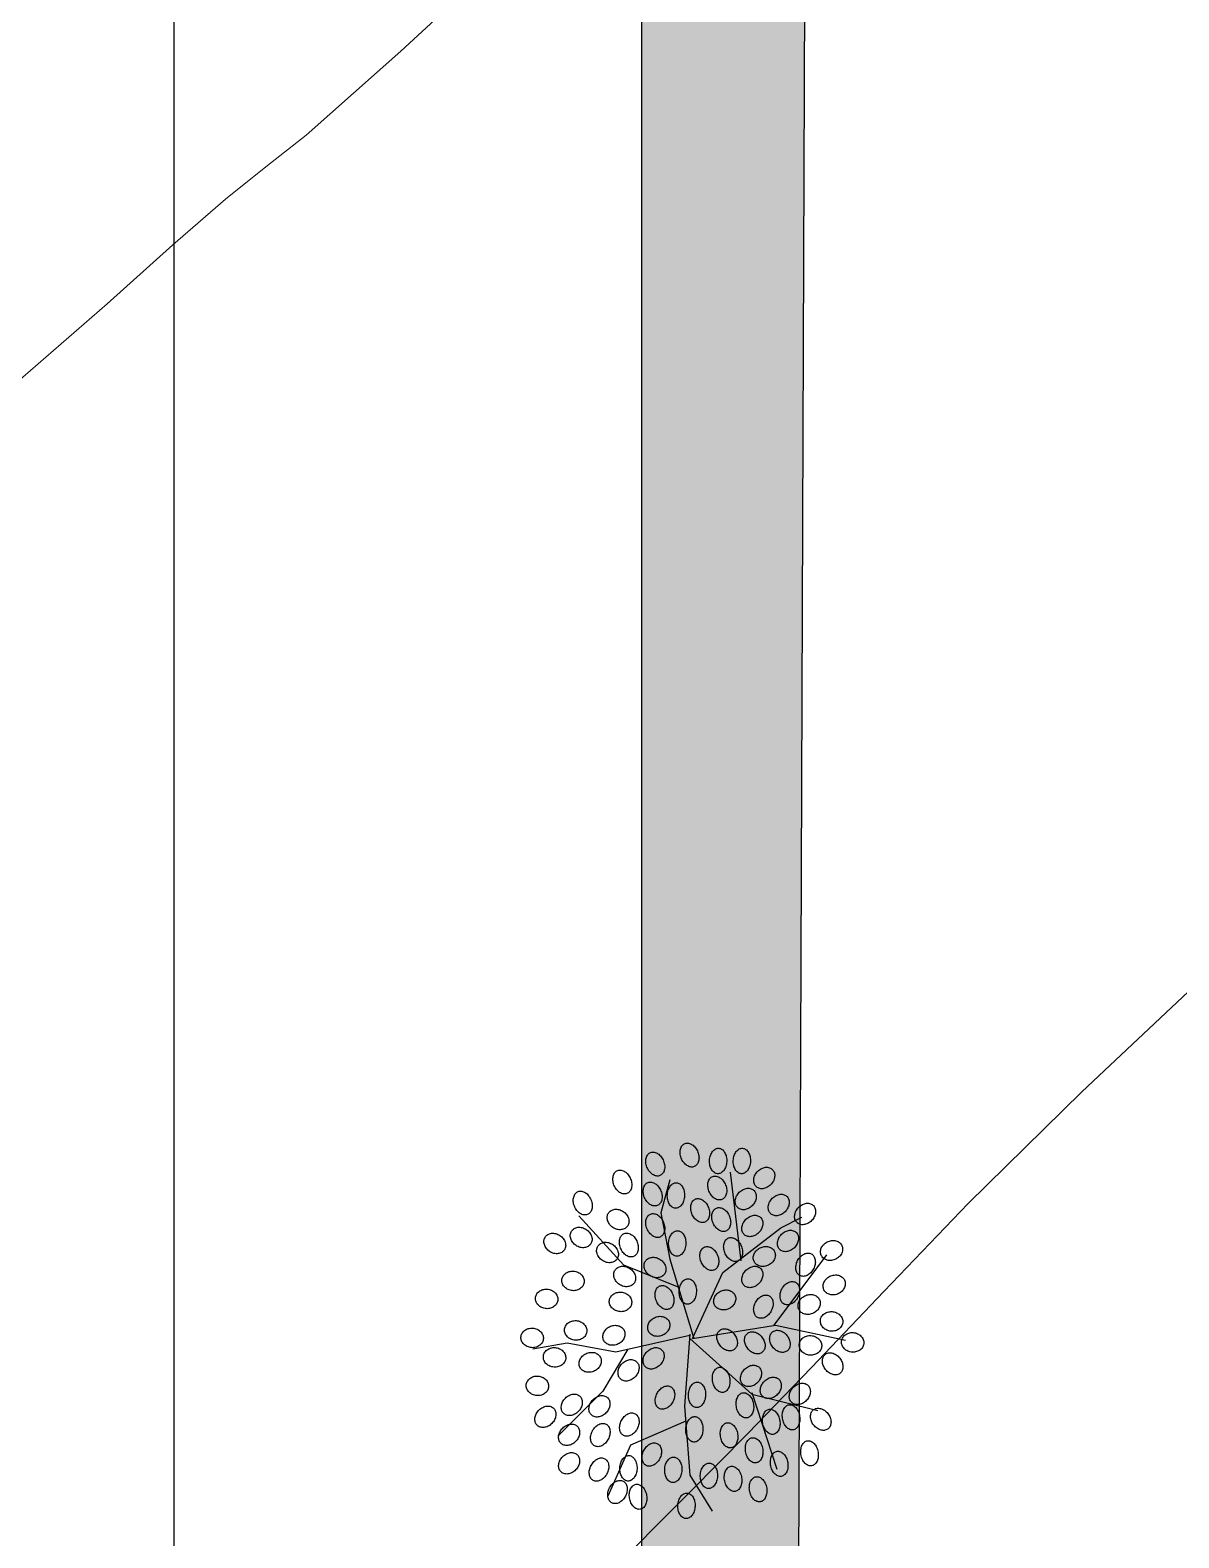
# Model space of a CAD drawing. Header units: inches. Extents: x 203 to 1065, y -1127 to 921.
# Drawn here: x 607.2 to 620.7, y 728.19 to 745.91 of the extents above; entities that cross this region are included whole.
import ezdxf

# ---------------------------------------------------------------- set-up
doc = ezdxf.new("R2010")
doc.units = ezdxf.units.IN
doc.header["$MEASUREMENT"] = 0
for name, color, linetype in [('calle', 3, 'Continuous'), ('CURVAS', 32, 'Continuous'), ('Vegetación', 102, 'Continuous')]:
    doc.layers.add(name, color=color, linetype=linetype)

# ---------------------------------------------------------------- blocks, each defined once
blk = doc.blocks.new('RB31')
for points in [[(-0.0332, 0.4465, 0.124565), (-0.0243, 0.4435, 0.105746), (-0.0134, 0.445, 0.086824), (-0.0035, 0.4507, 0.076963), (0.0051, 0.4604, 0.076963), (0.0103, 0.4721, 0.086824), (0.0113, 0.4835, 0.105746), (0.0081, 0.4941, 0.124565), (0.0016, 0.5009, 0.124565), (-0.0073, 0.5039, 0.105746), (-0.0182, 0.5024, 0.086824), (-0.0281, 0.4967, 0.076963), (-0.0366, 0.4871, 0.076963), (-0.0419, 0.4753, 0.086824), (-0.0429, 0.4639, 0.105746), (-0.0397, 0.4534, 0.124565)], [(-0.1644, 0.4265, 0.124565), (-0.1555, 0.4293, 0.105746), (-0.1475, 0.437, 0.086824), (-0.1428, 0.4474, 0.076963), (-0.1416, 0.4602, 0.076963), (-0.1443, 0.4728, 0.086824), (-0.1502, 0.4826, 0.105746), (-0.159, 0.4892, 0.124565), (-0.1682, 0.491, 0.124565), (-0.1772, 0.4882, 0.105746), (-0.1851, 0.4805, 0.086824), (-0.1898, 0.4701, 0.076963), (-0.191, 0.4573, 0.076963), (-0.1883, 0.4447, 0.086824), (-0.1825, 0.4349, 0.105746), (-0.1737, 0.4282, 0.124565)], [(-0.0961, 0.4265, 0.124565), (-0.0871, 0.4293, 0.105746), (-0.0792, 0.437, 0.086824), (-0.0745, 0.4474, 0.076963), (-0.0733, 0.4602, 0.076963), (-0.076, 0.4728, 0.086824), (-0.0818, 0.4826, 0.105746), (-0.0906, 0.4892, 0.124565), (-0.0999, 0.491, 0.124565), (-0.1088, 0.4882, 0.105746), (-0.1168, 0.4805, 0.086824), (-0.1215, 0.4701, 0.076963), (-0.1227, 0.4573, 0.076963), (-0.12, 0.4447, 0.086824), (-0.1141, 0.4349, 0.105746), (-0.1053, 0.4282, 0.124565)], [(0.0655, 0.4237, 0.124565), (0.0744, 0.4207, 0.105746), (0.0853, 0.4222, 0.086824), (0.0952, 0.4279, 0.076963), (0.1038, 0.4376, 0.076963), (0.109, 0.4494, 0.086824), (0.11, 0.4607, 0.105746), (0.1068, 0.4713, 0.124565), (0.1003, 0.4782, 0.124565), (0.0914, 0.4811, 0.105746), (0.0805, 0.4796, 0.086824), (0.0706, 0.4739, 0.076963), (0.0621, 0.4643, 0.076963), (0.0569, 0.4525, 0.086824), (0.0558, 0.4411, 0.105746), (0.059, 0.4306, 0.124565)], [(-0.2034, 0.3982, 0.124565), (-0.2004, 0.4072, 0.105746), (-0.2019, 0.4181, 0.086824), (-0.2076, 0.428, 0.076963), (-0.2173, 0.4365, 0.076963), (-0.229, 0.4417, 0.086824), (-0.2404, 0.4427, 0.105746), (-0.251, 0.4395, 0.124565), (-0.2578, 0.4331, 0.124565), (-0.2608, 0.4242, 0.105746), (-0.2593, 0.4132, 0.086824), (-0.2536, 0.4033, 0.076963), (-0.244, 0.3948, 0.076963), (-0.2322, 0.3896, 0.086824), (-0.2208, 0.3886, 0.105746), (-0.2103, 0.3918, 0.124565)], [(-0.1129, 0.3629, 0.124565), (-0.104, 0.36, 0.105746), (-0.0931, 0.3615, 0.086824), (-0.0832, 0.3672, 0.076963), (-0.0747, 0.3768, 0.076963), (-0.0695, 0.3886, 0.086824), (-0.0684, 0.4, 0.105746), (-0.0717, 0.4105, 0.124565), (-0.0781, 0.4174, 0.124565), (-0.087, 0.4204, 0.105746), (-0.0979, 0.4189, 0.086824), (-0.1079, 0.4132, 0.076963), (-0.1164, 0.4035, 0.076963), (-0.1216, 0.3917, 0.086824), (-0.1226, 0.3804, 0.105746), (-0.1194, 0.3698, 0.124565)], [(0.1604, 0.3781, 0.124565), (0.1693, 0.3752, 0.105746), (0.1802, 0.3767, 0.086824), (0.1901, 0.3824, 0.076963), (0.1987, 0.392, 0.076963), (0.2039, 0.4038, 0.086824), (0.2049, 0.4152, 0.105746), (0.2017, 0.4257, 0.124565), (0.1952, 0.4326, 0.124565), (0.1863, 0.4356, 0.105746), (0.1754, 0.4341, 0.086824), (0.1655, 0.4284, 0.076963), (0.157, 0.4187, 0.076963), (0.1518, 0.4069, 0.086824), (0.1507, 0.3956, 0.105746), (0.1539, 0.385, 0.124565)], [(-0.1503, 0.3451, 0.124565), (-0.1473, 0.354, 0.105746), (-0.1488, 0.3649, 0.086824), (-0.1545, 0.3748, 0.076963), (-0.1641, 0.3833, 0.076963), (-0.1759, 0.3885, 0.086824), (-0.1873, 0.3896, 0.105746), (-0.1978, 0.3864, 0.124565), (-0.2047, 0.3799, 0.124565), (-0.2077, 0.371, 0.105746), (-0.2062, 0.3601, 0.086824), (-0.2005, 0.3502, 0.076963), (-0.1908, 0.3416, 0.076963), (-0.1791, 0.3364, 0.086824), (-0.1677, 0.3354, 0.105746), (-0.1571, 0.3386, 0.124565)], [(0.0254, 0.3391, 0.124565), (0.0344, 0.342, 0.105746), (0.0423, 0.3496, 0.086824), (0.047, 0.36, 0.076963), (0.0482, 0.3728, 0.076963), (0.0455, 0.3854, 0.086824), (0.0396, 0.3952, 0.105746), (0.0308, 0.4019, 0.124565), (0.0216, 0.4037, 0.124565), (0.0126, 0.4008, 0.105746), (0.0047, 0.3932, 0.086824), (0, 0.3827, 0.076963), (-0.0012, 0.3699, 0.076963), (0.0015, 0.3573, 0.086824), (0.0074, 0.3475, 0.105746), (0.0162, 0.3409, 0.124565)], [(0.0731, 0.3478, 0.124565), (0.082, 0.3448, 0.105746), (0.0929, 0.3463, 0.086824), (0.1028, 0.352, 0.076963), (0.1113, 0.3616, 0.076963), (0.1166, 0.3734, 0.086824), (0.1176, 0.3848, 0.105746), (0.1144, 0.3953, 0.124565), (0.1079, 0.4022, 0.124565), (0.099, 0.4052, 0.105746), (0.0881, 0.4037, 0.086824), (0.0782, 0.398, 0.076963), (0.0696, 0.3883, 0.076963), (0.0644, 0.3766, 0.086824), (0.0634, 0.3652, 0.105746), (0.0666, 0.3546, 0.124565)], [(0.2743, 0.325, 0.124565), (0.2832, 0.322, 0.105746), (0.2941, 0.3235, 0.086824), (0.304, 0.3292, 0.076963), (0.3126, 0.3388, 0.076963), (0.3178, 0.3506, 0.086824), (0.3188, 0.362, 0.105746), (0.3156, 0.3725, 0.124565), (0.3091, 0.3794, 0.124565), (0.3002, 0.3824, 0.105746), (0.2893, 0.3809, 0.086824), (0.2794, 0.3752, 0.076963), (0.2708, 0.3655, 0.076963), (0.2656, 0.3538, 0.086824), (0.2646, 0.3424, 0.105746), (0.2678, 0.3318, 0.124565)], [(-0.3211, 0.3071, 0.124565), (-0.3181, 0.316, 0.105746), (-0.3196, 0.3269, 0.086824), (-0.3253, 0.3368, 0.076963), (-0.335, 0.3454, 0.076963), (-0.3467, 0.3506, 0.086824), (-0.3581, 0.3516, 0.105746), (-0.3687, 0.3484, 0.124565), (-0.3755, 0.3419, 0.124565), (-0.3785, 0.333, 0.105746), (-0.377, 0.3221, 0.086824), (-0.3713, 0.3122, 0.076963), (-0.3617, 0.3037, 0.076963), (-0.3499, 0.2985, 0.086824), (-0.3385, 0.2974, 0.105746), (-0.3279, 0.3006, 0.124565)], [(-0.2452, 0.3299, 0.124565), (-0.2422, 0.3388, 0.105746), (-0.2437, 0.3497, 0.086824), (-0.2494, 0.3596, 0.076963), (-0.259, 0.3682, 0.076963), (-0.2708, 0.3734, 0.086824), (-0.2822, 0.3744, 0.105746), (-0.2927, 0.3712, 0.124565), (-0.2996, 0.3647, 0.124565), (-0.3026, 0.3558, 0.105746), (-0.3011, 0.3449, 0.086824), (-0.2954, 0.335, 0.076963), (-0.2857, 0.3264, 0.076963), (-0.274, 0.3212, 0.086824), (-0.2626, 0.3202, 0.105746), (-0.252, 0.3234, 0.124565)], [(-0.0636, 0.306, 0.124565), (-0.0547, 0.303, 0.105746), (-0.0437, 0.3045, 0.086824), (-0.0338, 0.3102, 0.076963), (-0.0253, 0.3198, 0.076963), (-0.0201, 0.3316, 0.086824), (-0.0191, 0.343, 0.105746), (-0.0223, 0.3536, 0.124565), (-0.0287, 0.3604, 0.124565), (-0.0377, 0.3634, 0.105746), (-0.0486, 0.3619, 0.086824), (-0.0585, 0.3562, 0.076963), (-0.067, 0.3465, 0.076963), (-0.0722, 0.3348, 0.086824), (-0.0732, 0.3234, 0.105746), (-0.07, 0.3128, 0.124565)], [(-0.1692, 0.2767, 0.124565), (-0.1663, 0.2856, 0.105746), (-0.1678, 0.2965, 0.086824), (-0.1735, 0.3065, 0.076963), (-0.1831, 0.315, 0.076963), (-0.1949, 0.3202, 0.086824), (-0.2063, 0.3212, 0.105746), (-0.2168, 0.318, 0.124565), (-0.2237, 0.3116, 0.124565), (-0.2267, 0.3026, 0.105746), (-0.2251, 0.2917, 0.086824), (-0.2195, 0.2818, 0.076963), (-0.2098, 0.2733, 0.076963), (-0.198, 0.2681, 0.086824), (-0.1867, 0.2671, 0.105746), (-0.1761, 0.2703, 0.124565)], [(-0.1243, 0.2832, 0.124565), (-0.1154, 0.2802, 0.105746), (-0.1045, 0.2817, 0.086824), (-0.0946, 0.2874, 0.076963), (-0.0861, 0.2971, 0.076963), (-0.0809, 0.3088, 0.086824), (-0.0798, 0.3202, 0.105746), (-0.083, 0.3308, 0.124565), (-0.0895, 0.3376, 0.124565), (-0.0984, 0.3406, 0.105746), (-0.1093, 0.3391, 0.086824), (-0.1192, 0.3334, 0.076963), (-0.1278, 0.3238, 0.076963), (-0.133, 0.312, 0.086824), (-0.134, 0.3006, 0.105746), (-0.1308, 0.29, 0.124565)], [(0.0655, 0.268, 0.124565), (0.0744, 0.265, 0.105746), (0.0853, 0.2665, 0.086824), (0.0952, 0.2722, 0.076963), (0.1038, 0.2819, 0.076963), (0.109, 0.2936, 0.086824), (0.11, 0.305, 0.105746), (0.1068, 0.3156, 0.124565), (0.1003, 0.3224, 0.124565), (0.0914, 0.3254, 0.105746), (0.0805, 0.3239, 0.086824), (0.0706, 0.3182, 0.076963), (0.0621, 0.3086, 0.076963), (0.0569, 0.2968, 0.086824), (0.0558, 0.2854, 0.105746), (0.059, 0.2749, 0.124565)], [(0.1598, 0.2988, 0.124565), (0.1653, 0.2911, 0.105746), (0.175, 0.2859, 0.086824), (0.1864, 0.2847, 0.076963), (0.1989, 0.2875, 0.076963), (0.2101, 0.2939, 0.086824), (0.2176, 0.3026, 0.105746), (0.2212, 0.313, 0.124565), (0.22, 0.3223, 0.124565), (0.2146, 0.33, 0.105746), (0.2048, 0.3352, 0.086824), (0.1935, 0.3364, 0.076963), (0.1809, 0.3336, 0.076963), (0.1698, 0.3271, 0.086824), (0.1623, 0.3185, 0.105746), (0.1586, 0.3081, 0.124565)], [(-0.2717, 0.2387, 0.124565), (-0.2688, 0.2476, 0.105746), (-0.2703, 0.2586, 0.086824), (-0.276, 0.2685, 0.076963), (-0.2856, 0.277, 0.076963), (-0.2974, 0.2822, 0.086824), (-0.3088, 0.2832, 0.105746), (-0.3193, 0.28, 0.124565), (-0.3262, 0.2736, 0.124565), (-0.3292, 0.2647, 0.105746), (-0.3276, 0.2537, 0.086824), (-0.322, 0.2438, 0.076963), (-0.3123, 0.2353, 0.076963), (-0.3005, 0.2301, 0.086824), (-0.2891, 0.2291, 0.105746), (-0.2786, 0.2323, 0.124565)], [(0.0216, 0.2176, 0.124565), (0.0306, 0.2204, 0.105746), (0.0385, 0.2281, 0.086824), (0.0432, 0.2385, 0.076963), (0.0444, 0.2513, 0.076963), (0.0417, 0.2639, 0.086824), (0.0358, 0.2737, 0.105746), (0.027, 0.2803, 0.124565), (0.0178, 0.2821, 0.124565), (0.0088, 0.2793, 0.105746), (0.0009, 0.2716, 0.086824), (-0.0038, 0.2612, 0.076963), (-0.005, 0.2484, 0.076963), (-0.0023, 0.2358, 0.086824), (0.0036, 0.226, 0.105746), (0.0124, 0.2193, 0.124565)], [(0.1414, 0.2186, 0.124565), (0.1503, 0.2156, 0.105746), (0.1612, 0.2171, 0.086824), (0.1712, 0.2228, 0.076963), (0.1797, 0.2325, 0.076963), (0.1849, 0.2443, 0.086824), (0.1859, 0.2556, 0.105746), (0.1827, 0.2662, 0.124565), (0.1763, 0.2731, 0.124565), (0.1673, 0.276, 0.105746), (0.1564, 0.2745, 0.086824), (0.1465, 0.2688, 0.076963), (0.138, 0.2592, 0.076963), (0.1328, 0.2474, 0.086824), (0.1318, 0.236, 0.105746), (0.135, 0.2255, 0.124565)], [(0.2661, 0.2532, 0.124565), (0.2716, 0.2455, 0.105746), (0.2813, 0.2403, 0.086824), (0.2927, 0.2391, 0.076963), (0.3052, 0.2419, 0.076963), (0.3164, 0.2484, 0.086824), (0.3239, 0.257, 0.105746), (0.3275, 0.2674, 0.124565), (0.3263, 0.2767, 0.124565), (0.3208, 0.2844, 0.105746), (0.3111, 0.2896, 0.086824), (0.2998, 0.2908, 0.076963), (0.2872, 0.288, 0.076963), (0.2761, 0.2815, 0.086824), (0.2686, 0.2729, 0.105746), (0.2649, 0.2625, 0.124565)], [(0.342, 0.238, 0.124565), (0.3475, 0.2303, 0.105746), (0.3572, 0.2251, 0.086824), (0.3686, 0.2239, 0.076963), (0.3812, 0.2267, 0.076963), (0.3923, 0.2332, 0.086824), (0.3998, 0.2418, 0.105746), (0.4034, 0.2522, 0.124565), (0.4022, 0.2615, 0.124565), (0.3968, 0.2692, 0.105746), (0.387, 0.2744, 0.086824), (0.3757, 0.2756, 0.076963), (0.3631, 0.2728, 0.076963), (0.352, 0.2663, 0.086824), (0.3445, 0.2577, 0.105746), (0.3409, 0.2473, 0.124565)], [(-0.3932, 0.2239, 0.124565), (-0.3931, 0.2333, 0.105746), (-0.3979, 0.2432, 0.086824), (-0.4064, 0.2509, 0.076963), (-0.4182, 0.256, 0.076963), (-0.431, 0.2573, 0.086824), (-0.4422, 0.2548, 0.105746), (-0.4512, 0.2485, 0.124565), (-0.4557, 0.2402, 0.124565), (-0.4558, 0.2308, 0.105746), (-0.451, 0.2209, 0.086824), (-0.4425, 0.2132, 0.076963), (-0.4307, 0.2081, 0.076963), (-0.4179, 0.2068, 0.086824), (-0.4068, 0.2094, 0.105746), (-0.3977, 0.2157, 0.124565)], [(-0.1996, 0.2087, 0.124565), (-0.1995, 0.2181, 0.105746), (-0.2043, 0.228, 0.086824), (-0.2128, 0.2357, 0.076963), (-0.2246, 0.2408, 0.076963), (-0.2374, 0.2421, 0.086824), (-0.2485, 0.2396, 0.105746), (-0.2576, 0.2333, 0.124565), (-0.2621, 0.225, 0.124565), (-0.2622, 0.2156, 0.105746), (-0.2574, 0.2057, 0.086824), (-0.2489, 0.198, 0.076963), (-0.2371, 0.1929, 0.076963), (-0.2243, 0.1916, 0.086824), (-0.2132, 0.1942, 0.105746), (-0.2041, 0.2005, 0.124565)], [(-0.1585, 0.2072, 0.124565), (-0.1496, 0.2043, 0.105746), (-0.1387, 0.2058, 0.086824), (-0.1287, 0.2114, 0.076963), (-0.1202, 0.2211, 0.076963), (-0.115, 0.2329, 0.086824), (-0.114, 0.2443, 0.105746), (-0.1172, 0.2548, 0.124565), (-0.1236, 0.2617, 0.124565), (-0.1326, 0.2646, 0.105746), (-0.1435, 0.2631, 0.086824), (-0.1534, 0.2574, 0.076963), (-0.1619, 0.2478, 0.076963), (-0.1671, 0.236, 0.086824), (-0.1681, 0.2246, 0.105746), (-0.1649, 0.2141, 0.124565)], [(-0.0902, 0.1844, 0.124565), (-0.0812, 0.1815, 0.105746), (-0.0703, 0.183, 0.086824), (-0.0604, 0.1887, 0.076963), (-0.0519, 0.1983, 0.076963), (-0.0467, 0.2101, 0.086824), (-0.0457, 0.2215, 0.105746), (-0.0489, 0.232, 0.124565), (-0.0553, 0.2389, 0.124565), (-0.0642, 0.2419, 0.105746), (-0.0752, 0.2403, 0.086824), (-0.0851, 0.2347, 0.076963), (-0.0936, 0.225, 0.076963), (-0.0988, 0.2132, 0.086824), (-0.0998, 0.2018, 0.105746), (-0.0966, 0.1913, 0.124565)], [(0.1902, 0.2152, 0.124565), (0.1957, 0.2075, 0.105746), (0.2054, 0.2023, 0.086824), (0.2167, 0.2011, 0.076963), (0.2293, 0.2039, 0.076963), (0.2404, 0.2104, 0.086824), (0.248, 0.219, 0.105746), (0.2516, 0.2294, 0.124565), (0.2504, 0.2387, 0.124565), (0.2449, 0.2464, 0.105746), (0.2352, 0.2516, 0.086824), (0.2238, 0.2528, 0.076963), (0.2113, 0.25, 0.076963), (0.2001, 0.2436, 0.086824), (0.1926, 0.2349, 0.105746), (0.189, 0.2245, 0.124565)], [(-0.3292, 0.171, 0.124565), (-0.3236, 0.1786, 0.105746), (-0.3217, 0.1895, 0.086824), (-0.324, 0.2007, 0.076963), (-0.3306, 0.2117, 0.076963), (-0.3402, 0.2203, 0.086824), (-0.3507, 0.2248, 0.105746), (-0.3617, 0.225, 0.124565), (-0.3702, 0.221, 0.124565), (-0.3758, 0.2135, 0.105746), (-0.3778, 0.2026, 0.086824), (-0.3754, 0.1914, 0.076963), (-0.3689, 0.1803, 0.076963), (-0.3593, 0.1717, 0.086824), (-0.3488, 0.1673, 0.105746), (-0.3377, 0.167, 0.124565)], [(-0.1692, 0.1476, 0.124565), (-0.1663, 0.1565, 0.105746), (-0.1678, 0.1674, 0.086824), (-0.1735, 0.1773, 0.076963), (-0.1831, 0.1858, 0.076963), (-0.1949, 0.191, 0.086824), (-0.2063, 0.1921, 0.105746), (-0.2168, 0.1889, 0.124565), (-0.2237, 0.1824, 0.124565), (-0.2267, 0.1735, 0.105746), (-0.2251, 0.1626, 0.086824), (-0.2195, 0.1527, 0.076963), (-0.2098, 0.1441, 0.076963), (-0.198, 0.1389, 0.086824), (-0.1867, 0.1379, 0.105746), (-0.1761, 0.1411, 0.124565)], [(0.0535, 0.1772, 0.124565), (0.059, 0.1696, 0.105746), (0.0687, 0.1644, 0.086824), (0.0801, 0.1631, 0.076963), (0.0926, 0.1659, 0.076963), (0.1038, 0.1724, 0.086824), (0.1113, 0.181, 0.105746), (0.1149, 0.1914, 0.124565), (0.1137, 0.2008, 0.124565), (0.1083, 0.2084, 0.105746), (0.0985, 0.2136, 0.086824), (0.0872, 0.2148, 0.076963), (0.0746, 0.212, 0.076963), (0.0635, 0.2056, 0.086824), (0.056, 0.197, 0.105746), (0.0524, 0.1865, 0.124565)], [(0.1408, 0.1544, 0.124565), (0.1463, 0.1468, 0.105746), (0.156, 0.1416, 0.086824), (0.1674, 0.1403, 0.076963), (0.18, 0.1431, 0.076963), (0.1911, 0.1496, 0.086824), (0.1986, 0.1582, 0.105746), (0.2022, 0.1686, 0.124565), (0.201, 0.178, 0.124565), (0.1956, 0.1856, 0.105746), (0.1858, 0.1908, 0.086824), (0.1745, 0.1921, 0.076963), (0.1619, 0.1893, 0.076963), (0.1508, 0.1828, 0.086824), (0.1433, 0.1742, 0.105746), (0.1397, 0.1638, 0.124565)], [(-0.4008, 0.1365, 0.124565), (-0.4007, 0.146, 0.105746), (-0.4055, 0.1559, 0.086824), (-0.414, 0.1636, 0.076963), (-0.4258, 0.1687, 0.076963), (-0.4386, 0.17, 0.086824), (-0.4497, 0.1674, 0.105746), (-0.4588, 0.1611, 0.124565), (-0.4633, 0.1529, 0.124565), (-0.4634, 0.1435, 0.105746), (-0.4586, 0.1335, 0.086824), (-0.4501, 0.1259, 0.076963), (-0.4383, 0.1208, 0.076963), (-0.4255, 0.1194, 0.086824), (-0.4144, 0.122, 0.105746), (-0.4053, 0.1283, 0.124565)], [(-0.2837, 0.0989, 0.124565), (-0.2781, 0.1064, 0.105746), (-0.2761, 0.1173, 0.086824), (-0.2785, 0.1285, 0.076963), (-0.285, 0.1396, 0.076963), (-0.2946, 0.1482, 0.086824), (-0.3051, 0.1526, 0.105746), (-0.3162, 0.1529, 0.124565), (-0.3247, 0.1489, 0.124565), (-0.3303, 0.1413, 0.105746), (-0.3322, 0.1304, 0.086824), (-0.3299, 0.1192, 0.076963), (-0.3233, 0.1082, 0.076963), (-0.3137, 0.0996, 0.086824), (-0.3032, 0.0951, 0.105746), (-0.2922, 0.0949, 0.124565)], [(-0.0088, 0.096, 0.124565), (0.0002, 0.0989, 0.105746), (0.0081, 0.1065, 0.086824), (0.0128, 0.1169, 0.076963), (0.014, 0.1298, 0.076963), (0.0113, 0.1423, 0.086824), (0.0055, 0.1522, 0.105746), (-0.0033, 0.1588, 0.124565), (-0.0126, 0.1606, 0.124565), (-0.0215, 0.1577, 0.105746), (-0.0295, 0.1501, 0.086824), (-0.0342, 0.1397, 0.076963), (-0.0354, 0.1269, 0.076963), (-0.0327, 0.1143, 0.086824), (-0.0268, 0.1045, 0.105746), (-0.018, 0.0978, 0.124565)], [(0.2873, 0.1531, 0.124565), (0.2902, 0.1441, 0.105746), (0.2978, 0.1362, 0.086824), (0.3082, 0.1315, 0.076963), (0.3211, 0.1303, 0.076963), (0.3336, 0.133, 0.086824), (0.3435, 0.1388, 0.105746), (0.3501, 0.1476, 0.124565), (0.3519, 0.1569, 0.124565), (0.349, 0.1658, 0.105746), (0.3414, 0.1738, 0.086824), (0.331, 0.1785, 0.076963), (0.3182, 0.1797, 0.076963), (0.3056, 0.177, 0.086824), (0.2958, 0.1711, 0.105746), (0.2891, 0.1623, 0.124565)], [(-0.3287, 0.0872, 0.124565), (-0.3286, 0.0966, 0.105746), (-0.3334, 0.1065, 0.086824), (-0.3419, 0.1142, 0.076963), (-0.3537, 0.1193, 0.076963), (-0.3665, 0.1206, 0.086824), (-0.3776, 0.1181, 0.105746), (-0.3867, 0.1117, 0.124565), (-0.3912, 0.1035, 0.124565), (-0.3913, 0.0941, 0.105746), (-0.3865, 0.0842, 0.086824), (-0.378, 0.0765, 0.076963), (-0.3662, 0.0714, 0.076963), (-0.3534, 0.0701, 0.086824), (-0.3422, 0.0726, 0.105746), (-0.3332, 0.0789, 0.124565)], [(-0.2077, 0.0647, 0.124565), (-0.2022, 0.0723, 0.105746), (-0.2002, 0.0831, 0.086824), (-0.2026, 0.0943, 0.076963), (-0.2091, 0.1054, 0.076963), (-0.2187, 0.114, 0.086824), (-0.2292, 0.1185, 0.105746), (-0.2402, 0.1187, 0.124565), (-0.2487, 0.1147, 0.124565), (-0.2543, 0.1071, 0.105746), (-0.2563, 0.0962, 0.086824), (-0.2539, 0.0851, 0.076963), (-0.2474, 0.074, 0.076963), (-0.2378, 0.0654, 0.086824), (-0.2273, 0.0609, 0.105746), (-0.2163, 0.0607, 0.124565)], [(-0.0857, 0.0986, 0.124565), (-0.0856, 0.108, 0.105746), (-0.0904, 0.1179, 0.086824), (-0.0989, 0.1256, 0.076963), (-0.1107, 0.1307, 0.076963), (-0.1235, 0.132, 0.086824), (-0.1347, 0.1294, 0.105746), (-0.1437, 0.1231, 0.124565), (-0.1482, 0.1149, 0.124565), (-0.1483, 0.1055, 0.105746), (-0.1435, 0.0956, 0.086824), (-0.135, 0.0879, 0.076963), (-0.1232, 0.0828, 0.076963), (-0.1104, 0.0815, 0.086824), (-0.0993, 0.084, 0.105746), (-0.0902, 0.0903, 0.124565)], [(0.0389, 0.0857, 0.124565), (0.0478, 0.0827, 0.105746), (0.0588, 0.0842, 0.086824), (0.0687, 0.0899, 0.076963), (0.0772, 0.0996, 0.076963), (0.0824, 0.1113, 0.086824), (0.0834, 0.1227, 0.105746), (0.0802, 0.1333, 0.124565), (0.0738, 0.1401, 0.124565), (0.0648, 0.1431, 0.105746), (0.0539, 0.1416, 0.086824), (0.044, 0.1359, 0.076963), (0.0355, 0.1263, 0.076963), (0.0303, 0.1145, 0.086824), (0.0293, 0.1031, 0.105746), (0.0325, 0.0925, 0.124565)], [(0.1507, 0.0999, 0.124565), (0.1535, 0.0909, 0.105746), (0.1612, 0.083, 0.086824), (0.1716, 0.0783, 0.076963), (0.1844, 0.0771, 0.076963), (0.197, 0.0798, 0.086824), (0.2068, 0.0857, 0.105746), (0.2134, 0.0945, 0.124565), (0.2152, 0.1037, 0.124565), (0.2124, 0.1127, 0.105746), (0.2047, 0.1206, 0.086824), (0.1943, 0.1253, 0.076963), (0.1815, 0.1265, 0.076963), (0.1689, 0.1238, 0.086824), (0.1591, 0.1179, 0.105746), (0.1524, 0.1091, 0.124565)], [(0.3633, 0.1075, 0.124565), (0.3661, 0.0985, 0.105746), (0.3737, 0.0906, 0.086824), (0.3842, 0.0859, 0.076963), (0.397, 0.0847, 0.076963), (0.4096, 0.0874, 0.086824), (0.4194, 0.0933, 0.105746), (0.426, 0.1021, 0.124565), (0.4278, 0.1113, 0.124565), (0.425, 0.1203, 0.105746), (0.4173, 0.1282, 0.086824), (0.4069, 0.1329, 0.076963), (0.3941, 0.1341, 0.076963), (0.3815, 0.1314, 0.086824), (0.3717, 0.1255, 0.105746), (0.365, 0.1167, 0.124565)], [(-0.3922, 0.0543, 0.124565), (-0.395, 0.0633, 0.105746), (-0.4027, 0.0712, 0.086824), (-0.4131, 0.0759, 0.076963), (-0.4259, 0.0771, 0.076963), (-0.4385, 0.0744, 0.086824), (-0.4483, 0.0686, 0.105746), (-0.455, 0.0598, 0.124565), (-0.4567, 0.0505, 0.124565), (-0.4539, 0.0416, 0.105746), (-0.4462, 0.0336, 0.086824), (-0.4358, 0.0289, 0.076963), (-0.423, 0.0277, 0.076963), (-0.4104, 0.0304, 0.086824), (-0.4006, 0.0363, 0.105746), (-0.394, 0.0451, 0.124565)], [(0.0416, 0.0481, 0.124565), (0.0415, 0.0387, 0.105746), (0.0463, 0.0287, 0.086824), (0.0548, 0.0211, 0.076963), (0.0666, 0.0159, 0.076963), (0.0794, 0.0146, 0.086824), (0.0906, 0.0172, 0.105746), (0.0996, 0.0235, 0.124565), (0.1041, 0.0317, 0.124565), (0.1042, 0.0411, 0.105746), (0.0994, 0.0511, 0.086824), (0.0909, 0.0587, 0.076963), (0.0791, 0.0639, 0.076963), (0.0663, 0.0652, 0.086824), (0.0552, 0.0626, 0.105746), (0.0461, 0.0563, 0.124565)], [(0.1707, 0.0253, 0.124565), (0.1706, 0.0159, 0.105746), (0.1754, 0.0059, 0.086824), (0.1839, -0.0017, 0.076963), (0.1957, -0.0068, 0.076963), (0.2085, -0.0082, 0.086824), (0.2196, -0.0056, 0.105746), (0.2287, 0.0007, 0.124565), (0.2332, 0.0089, 0.124565), (0.2333, 0.0184, 0.105746), (0.2285, 0.0283, 0.086824), (0.22, 0.0359, 0.076963), (0.2082, 0.0411, 0.076963), (0.1954, 0.0424, 0.086824), (0.1842, 0.0398, 0.105746), (0.1752, 0.0335, 0.124565)], [(0.2797, 0.0277, 0.124565), (0.2826, 0.0188, 0.105746), (0.2902, 0.0108, 0.086824), (0.3007, 0.0061, 0.076963), (0.3135, 0.0049, 0.076963), (0.3261, 0.0076, 0.086824), (0.3359, 0.0135, 0.105746), (0.3425, 0.0223, 0.124565), (0.3443, 0.0315, 0.124565), (0.3414, 0.0405, 0.105746), (0.3338, 0.0485, 0.086824), (0.3234, 0.0531, 0.076963), (0.3106, 0.0544, 0.076963), (0.298, 0.0516, 0.086824), (0.2882, 0.0458, 0.105746), (0.2815, 0.037, 0.124565)], [(-0.4529, 0.0012, 0.124565), (-0.4558, 0.0101, 0.105746), (-0.4634, 0.0181, 0.086824), (-0.4738, 0.0228, 0.076963), (-0.4866, 0.024, 0.076963), (-0.4992, 0.0213, 0.086824), (-0.509, 0.0154, 0.105746), (-0.5157, 0.0066, 0.124565), (-0.5175, -0.0026, 0.124565), (-0.5146, -0.0116, 0.105746), (-0.507, -0.0196, 0.086824), (-0.4966, -0.0242, 0.076963), (-0.4837, -0.0255, 0.076963), (-0.4712, -0.0228, 0.086824), (-0.4613, -0.0169, 0.105746), (-0.4547, -0.0081, 0.124565)], [(-0.3314, -0.0064, 0.124565), (-0.3343, 0.0025, 0.105746), (-0.3419, 0.0105, 0.086824), (-0.3524, 0.0152, 0.076963), (-0.3652, 0.0164, 0.076963), (-0.3778, 0.0137, 0.086824), (-0.3876, 0.0078, 0.105746), (-0.3942, -0.001, 0.124565), (-0.396, -0.0102, 0.124565), (-0.3931, -0.0192, 0.105746), (-0.3855, -0.0272, 0.086824), (-0.3751, -0.0318, 0.076963), (-0.3623, -0.0331, 0.076963), (-0.3497, -0.0303, 0.086824), (-0.3399, -0.0245, 0.105746), (-0.3332, -0.0157, 0.124565)], [(-0.2507, 0.0224, 0.124565), (-0.2583, 0.028, 0.105746), (-0.2692, 0.0299, 0.086824), (-0.2804, 0.0276, 0.076963), (-0.2914, 0.0211, 0.076963), (-0.3, 0.0115, 0.086824), (-0.3045, 0.0009, 0.105746), (-0.3047, -0.0101, 0.124565), (-0.3007, -0.0186, 0.124565), (-0.2932, -0.0242, 0.105746), (-0.2823, -0.0261, 0.086824), (-0.2711, -0.0238, 0.076963), (-0.26, -0.0172, 0.076963), (-0.2514, -0.0076, 0.086824), (-0.247, 0.0029, 0.105746), (-0.2467, 0.0139, 0.124565)], [(-0.1786, 0.0186, 0.124565), (-0.1862, 0.0242, 0.105746), (-0.197, 0.0261, 0.086824), (-0.2082, 0.0238, 0.076963), (-0.2193, 0.0173, 0.076963), (-0.2279, 0.0077, 0.086824), (-0.2324, -0.0028, 0.105746), (-0.2326, -0.0139, 0.124565), (-0.2286, -0.0224, 0.124565), (-0.221, -0.028, 0.105746), (-0.2102, -0.0299, 0.086824), (-0.199, -0.0276, 0.076963), (-0.1879, -0.021, 0.076963), (-0.1793, -0.0114, 0.086824), (-0.1748, -0.0009, 0.105746), (-0.1746, 0.0101, 0.124565)], [(-0.0989, 0.0262, 0.124565), (-0.1065, 0.0318, 0.105746), (-0.1173, 0.0337, 0.086824), (-0.1285, 0.0314, 0.076963), (-0.1396, 0.0249, 0.076963), (-0.1482, 0.0153, 0.086824), (-0.1527, 0.0047, 0.105746), (-0.1529, -0.0063, 0.124565), (-0.1489, -0.0148, 0.124565), (-0.1413, -0.0204, 0.105746), (-0.1305, -0.0223, 0.086824), (-0.1193, -0.02, 0.076963), (-0.1082, -0.0134, 0.076963), (-0.0996, -0.0038, 0.086824), (-0.0951, 0.0067, 0.105746), (-0.0949, 0.0177, 0.124565)], [(0.405, 0.0087, 0.124565), (0.4079, -0.0002, 0.105746), (0.4155, -0.0082, 0.086824), (0.4259, -0.0129, 0.076963), (0.4387, -0.0141, 0.076963), (0.4513, -0.0114, 0.086824), (0.4611, -0.0055, 0.105746), (0.4678, 0.0033, 0.124565), (0.4696, 0.0125, 0.124565), (0.4667, 0.0215, 0.105746), (0.4591, 0.0295, 0.086824), (0.4487, 0.0341, 0.076963), (0.4358, 0.0354, 0.076963), (0.4233, 0.0327, 0.086824), (0.4134, 0.0268, 0.105746), (0.4068, 0.018, 0.124565)], [(-0.4026, -0.0346, 0.124565), (-0.4102, -0.029, 0.105746), (-0.421, -0.027, 0.086824), (-0.4322, -0.0294, 0.076963), (-0.4433, -0.0359, 0.076963), (-0.4519, -0.0455, 0.086824), (-0.4564, -0.056, 0.105746), (-0.4566, -0.0671, 0.124565), (-0.4526, -0.0756, 0.124565), (-0.445, -0.0811, 0.105746), (-0.4342, -0.0831, 0.086824), (-0.423, -0.0807, 0.076963), (-0.4119, -0.0742, 0.076963), (-0.4033, -0.0646, 0.086824), (-0.3988, -0.0541, 0.105746), (-0.3986, -0.0431, 0.124565)], [(0.0606, -0.0237, 0.124565), (0.0576, -0.0326, 0.105746), (0.0591, -0.0436, 0.086824), (0.0648, -0.0535, 0.076963), (0.0745, -0.062, 0.076963), (0.0862, -0.0672, 0.086824), (0.0976, -0.0682, 0.105746), (0.1082, -0.065, 0.124565), (0.115, -0.0586, 0.124565), (0.118, -0.0497, 0.105746), (0.1165, -0.0387, 0.086824), (0.1108, -0.0288, 0.076963), (0.1012, -0.0203, 0.076963), (0.0894, -0.0151, 0.086824), (0.078, -0.0141, 0.105746), (0.0675, -0.0173, 0.124565)], [(0.239, -0.0431, 0.124565), (0.2389, -0.0525, 0.105746), (0.2437, -0.0624, 0.086824), (0.2522, -0.0701, 0.076963), (0.264, -0.0752, 0.076963), (0.2768, -0.0765, 0.086824), (0.288, -0.074, 0.105746), (0.297, -0.0677, 0.124565), (0.3015, -0.0594, 0.124565), (0.3016, -0.05, 0.105746), (0.2968, -0.0401, 0.086824), (0.2883, -0.0324, 0.076963), (0.2765, -0.0273, 0.076963), (0.2637, -0.026, 0.086824), (0.2526, -0.0285, 0.105746), (0.2435, -0.0349, 0.124565)], [(0.3405, -0.0406, 0.124565), (0.3433, -0.0496, 0.105746), (0.351, -0.0575, 0.086824), (0.3614, -0.0622, 0.076963), (0.3742, -0.0634, 0.076963), (0.3868, -0.0607, 0.086824), (0.3966, -0.0549, 0.105746), (0.4033, -0.0461, 0.124565), (0.405, -0.0368, 0.124565), (0.4022, -0.0279, 0.105746), (0.3945, -0.0199, 0.086824), (0.3841, -0.0152, 0.076963), (0.3713, -0.014, 0.076963), (0.3587, -0.0167, 0.086824), (0.3489, -0.0226, 0.105746), (0.3423, -0.0314, 0.124565)], [(-0.1654, -0.1031, 0.124565), (-0.1625, -0.0942, 0.105746), (-0.164, -0.0833, 0.086824), (-0.1697, -0.0734, 0.076963), (-0.1793, -0.0648, 0.076963), (-0.1911, -0.0596, 0.086824), (-0.2025, -0.0586, 0.105746), (-0.213, -0.0618, 0.124565), (-0.2199, -0.0683, 0.124565), (-0.2229, -0.0772, 0.105746), (-0.2214, -0.0881, 0.086824), (-0.2157, -0.098, 0.076963), (-0.206, -0.1065, 0.076963), (-0.1942, -0.1117, 0.086824), (-0.1829, -0.1128, 0.105746), (-0.1723, -0.1095, 0.124565)], [(-0.0986, -0.0644, 0.124565), (-0.108, -0.0643, 0.105746), (-0.1179, -0.0691, 0.086824), (-0.1256, -0.0776, 0.076963), (-0.1307, -0.0894, 0.076963), (-0.132, -0.1022, 0.086824), (-0.1294, -0.1133, 0.105746), (-0.1231, -0.1224, 0.124565), (-0.1149, -0.1269, 0.124565), (-0.1055, -0.127, 0.105746), (-0.0956, -0.1222, 0.086824), (-0.0879, -0.1137, 0.076963), (-0.0828, -0.1019, 0.076963), (-0.0815, -0.0891, 0.086824), (-0.084, -0.0779, 0.105746), (-0.0903, -0.0689, 0.124565)], [(0.1327, -0.0541, 0.124565), (0.1297, -0.063, 0.105746), (0.1313, -0.074, 0.086824), (0.1369, -0.0839, 0.076963), (0.1466, -0.0924, 0.076963), (0.1584, -0.0976, 0.086824), (0.1698, -0.0986, 0.105746), (0.1803, -0.0954, 0.124565), (0.1872, -0.089, 0.124565), (0.1901, -0.08, 0.105746), (0.1886, -0.0691, 0.086824), (0.1829, -0.0592, 0.076963), (0.1733, -0.0507, 0.076963), (0.1615, -0.0455, 0.086824), (0.1501, -0.0445, 0.105746), (0.1396, -0.0477, 0.124565)], [(-0.3059, -0.1487, 0.124565), (-0.3029, -0.1398, 0.105746), (-0.3044, -0.1288, 0.086824), (-0.3101, -0.1189, 0.076963), (-0.3198, -0.1104, 0.076963), (-0.3315, -0.1052, 0.086824), (-0.3429, -0.1042, 0.105746), (-0.3535, -0.1074, 0.124565), (-0.3603, -0.1138, 0.124565), (-0.3633, -0.1228, 0.105746), (-0.3618, -0.1337, 0.086824), (-0.3561, -0.1436, 0.076963), (-0.3465, -0.1521, 0.076963), (-0.3347, -0.1573, 0.086824), (-0.3233, -0.1583, 0.105746), (-0.3128, -0.1551, 0.124565)], [(-0.2224, -0.1335, 0.124565), (-0.2194, -0.1246, 0.105746), (-0.2209, -0.1136, 0.086824), (-0.2266, -0.1037, 0.076963), (-0.2363, -0.0952, 0.076963), (-0.248, -0.09, 0.086824), (-0.2594, -0.089, 0.105746), (-0.27, -0.0922, 0.124565), (-0.2768, -0.0986, 0.124565), (-0.2798, -0.1076, 0.105746), (-0.2783, -0.1185, 0.086824), (-0.2726, -0.1284, 0.076963), (-0.263, -0.1369, 0.076963), (-0.2512, -0.1421, 0.086824), (-0.2398, -0.1431, 0.105746), (-0.2292, -0.1399, 0.124565)], [(-0.0391, -0.1013, 0.124565), (-0.0481, -0.1042, 0.105746), (-0.0561, -0.1118, 0.086824), (-0.0607, -0.1222, 0.076963), (-0.0619, -0.1351, 0.076963), (-0.0592, -0.1476, 0.086824), (-0.0534, -0.1574, 0.105746), (-0.0446, -0.1641, 0.124565), (-0.0353, -0.1659, 0.124565), (-0.0264, -0.163, 0.105746), (-0.0184, -0.1554, 0.086824), (-0.0137, -0.145, 0.076963), (-0.0125, -0.1321, 0.076963), (-0.0152, -0.1196, 0.086824), (-0.0211, -0.1098, 0.105746), (-0.0299, -0.1031, 0.124565)], [(0.0346, -0.1156, 0.124565), (0.029, -0.1231, 0.105746), (0.027, -0.134, 0.086824), (0.0294, -0.1452, 0.076963), (0.0359, -0.1563, 0.076963), (0.0455, -0.1648, 0.086824), (0.056, -0.1693, 0.105746), (0.0671, -0.1695, 0.124565), (0.0756, -0.1655, 0.124565), (0.0812, -0.158, 0.105746), (0.0831, -0.1471, 0.086824), (0.0808, -0.1359, 0.076963), (0.0742, -0.1248, 0.076963), (0.0646, -0.1163, 0.086824), (0.0541, -0.1118, 0.105746), (0.0431, -0.1116, 0.124565)], [(0.3898, -0.1128, 0.124565), (0.3927, -0.1218, 0.105746), (0.4003, -0.1297, 0.086824), (0.4107, -0.1344, 0.076963), (0.4236, -0.1356, 0.076963), (0.4361, -0.1329, 0.086824), (0.446, -0.127, 0.105746), (0.4526, -0.1182, 0.124565), (0.4544, -0.109, 0.124565), (0.4515, -0.1, 0.105746), (0.4439, -0.0921, 0.086824), (0.4335, -0.0874, 0.076963), (0.4207, -0.0862, 0.076963), (0.4081, -0.0889, 0.086824), (0.3983, -0.0948, 0.105746), (0.3916, -0.1036, 0.124565)], [(-0.1669, -0.1289, 0.124565), (-0.1763, -0.1289, 0.105746), (-0.1862, -0.1337, 0.086824), (-0.1939, -0.1421, 0.076963), (-0.199, -0.1539, 0.076963), (-0.2003, -0.1667, 0.086824), (-0.1978, -0.1779, 0.105746), (-0.1915, -0.1869, 0.124565), (-0.1832, -0.1915, 0.124565), (-0.1738, -0.1915, 0.105746), (-0.1639, -0.1867, 0.086824), (-0.1562, -0.1783, 0.076963), (-0.1511, -0.1665, 0.076963), (-0.1498, -0.1536, 0.086824), (-0.1523, -0.1425, 0.105746), (-0.1586, -0.1335, 0.124565)], [(0.2162, -0.1453, 0.124565), (0.2133, -0.1542, 0.105746), (0.2148, -0.1651, 0.086824), (0.2205, -0.175, 0.076963), (0.2301, -0.1835, 0.076963), (0.2419, -0.1887, 0.086824), (0.2533, -0.1898, 0.105746), (0.2638, -0.1866, 0.124565), (0.2707, -0.1801, 0.124565), (0.2737, -0.1712, 0.105746), (0.2722, -0.1603, 0.086824), (0.2665, -0.1504, 0.076963), (0.2568, -0.1418, 0.076963), (0.245, -0.1366, 0.086824), (0.2337, -0.1356, 0.105746), (0.2231, -0.1388, 0.124565)], [(0.296, -0.1415, 0.124565), (0.293, -0.1504, 0.105746), (0.2945, -0.1613, 0.086824), (0.3002, -0.1712, 0.076963), (0.3098, -0.1797, 0.076963), (0.3216, -0.1849, 0.086824), (0.333, -0.186, 0.105746), (0.3435, -0.1828, 0.124565), (0.3504, -0.1763, 0.124565), (0.3534, -0.1674, 0.105746), (0.3519, -0.1565, 0.086824), (0.3462, -0.1466, 0.076963), (0.3365, -0.138, 0.076963), (0.3248, -0.1328, 0.086824), (0.3134, -0.1318, 0.105746), (0.3028, -0.135, 0.124565)], [(-0.3684, -0.1751, 0.124565), (-0.376, -0.1695, 0.105746), (-0.3869, -0.1676, 0.086824), (-0.398, -0.1699, 0.076963), (-0.4091, -0.1764, 0.076963), (-0.4177, -0.186, 0.086824), (-0.4222, -0.1966, 0.105746), (-0.4224, -0.2076, 0.124565), (-0.4184, -0.2161, 0.124565), (-0.4108, -0.2217, 0.105746), (-0.4, -0.2236, 0.086824), (-0.3888, -0.2213, 0.076963), (-0.3777, -0.2147, 0.076963), (-0.3691, -0.2051, 0.086824), (-0.3646, -0.1946, 0.105746), (-0.3644, -0.1836, 0.124565)], [(-0.2998, -0.1593, 0.124565), (-0.3092, -0.1592, 0.105746), (-0.3191, -0.164, 0.086824), (-0.3268, -0.1725, 0.076963), (-0.3319, -0.1843, 0.076963), (-0.3332, -0.1971, 0.086824), (-0.3306, -0.2083, 0.105746), (-0.3243, -0.2173, 0.124565), (-0.3161, -0.2219, 0.124565), (-0.3067, -0.2219, 0.105746), (-0.2968, -0.2171, 0.086824), (-0.2891, -0.2086, 0.076963), (-0.284, -0.1968, 0.076963), (-0.2827, -0.184, 0.086824), (-0.2852, -0.1729, 0.105746), (-0.2915, -0.1638, 0.124565)], [(-0.2428, -0.1707, 0.124565), (-0.2522, -0.1706, 0.105746), (-0.2621, -0.1754, 0.086824), (-0.2698, -0.1839, 0.076963), (-0.2749, -0.1957, 0.076963), (-0.2762, -0.2085, 0.086824), (-0.2737, -0.2197, 0.105746), (-0.2674, -0.2287, 0.124565), (-0.2591, -0.2333, 0.124565), (-0.2497, -0.2333, 0.105746), (-0.2398, -0.2285, 0.086824), (-0.2321, -0.22, 0.076963), (-0.227, -0.2082, 0.076963), (-0.2257, -0.1954, 0.086824), (-0.2283, -0.1843, 0.105746), (-0.2346, -0.1752, 0.124565)], [(-0.0315, -0.1887, 0.124565), (-0.0405, -0.1915, 0.105746), (-0.0485, -0.1992, 0.086824), (-0.0531, -0.2096, 0.076963), (-0.0544, -0.2224, 0.076963), (-0.0516, -0.235, 0.086824), (-0.0458, -0.2448, 0.105746), (-0.037, -0.2515, 0.124565), (-0.0277, -0.2532, 0.124565), (-0.0188, -0.2504, 0.105746), (-0.0108, -0.2427, 0.086824), (-0.0061, -0.2323, 0.076963), (-0.0049, -0.2195, 0.076963), (-0.0076, -0.2069, 0.086824), (-0.0135, -0.1971, 0.105746), (-0.0223, -0.1905, 0.124565)], [(0.1371, -0.1839, 0.124565), (0.1315, -0.1915, 0.105746), (0.1295, -0.2024, 0.086824), (0.1319, -0.2135, 0.076963), (0.1384, -0.2246, 0.076963), (0.148, -0.2332, 0.086824), (0.1585, -0.2377, 0.105746), (0.1696, -0.2379, 0.124565), (0.1781, -0.2339, 0.124565), (0.1836, -0.2263, 0.105746), (0.1856, -0.2155, 0.086824), (0.1832, -0.2043, 0.076963), (0.1767, -0.1932, 0.076963), (0.1671, -0.1846, 0.086824), (0.1566, -0.1801, 0.105746), (0.1456, -0.1799, 0.124565)], [(0.3719, -0.1718, 0.124565), (0.3689, -0.1808, 0.105746), (0.3704, -0.1917, 0.086824), (0.3761, -0.2016, 0.076963), (0.3858, -0.2101, 0.076963), (0.3975, -0.2153, 0.086824), (0.4089, -0.2163, 0.105746), (0.4195, -0.2131, 0.124565), (0.4263, -0.2067, 0.124565), (0.4293, -0.1978, 0.105746), (0.4278, -0.1869, 0.086824), (0.4221, -0.1769, 0.076963), (0.4125, -0.1684, 0.076963), (0.4007, -0.1632, 0.086824), (0.3893, -0.1622, 0.105746), (0.3787, -0.1654, 0.124565)], [(-0.1213, -0.2049, 0.124565), (-0.1307, -0.2048, 0.105746), (-0.1407, -0.2096, 0.086824), (-0.1483, -0.2181, 0.076963), (-0.1535, -0.2299, 0.076963), (-0.1548, -0.2427, 0.086824), (-0.1522, -0.2539, 0.105746), (-0.1459, -0.2629, 0.124565), (-0.1377, -0.2674, 0.124565), (-0.1283, -0.2675, 0.105746), (-0.1183, -0.2627, 0.086824), (-0.1107, -0.2542, 0.076963), (-0.1055, -0.2424, 0.076963), (-0.1042, -0.2296, 0.086824), (-0.1068, -0.2185, 0.105746), (-0.1131, -0.2094, 0.124565)], [(0.2206, -0.2105, 0.124565), (0.215, -0.2181, 0.105746), (0.213, -0.2289, 0.086824), (0.2154, -0.2401, 0.076963), (0.2219, -0.2512, 0.076963), (0.2315, -0.2598, 0.086824), (0.242, -0.2643, 0.105746), (0.2531, -0.2645, 0.124565), (0.2616, -0.2605, 0.124565), (0.2672, -0.2529, 0.105746), (0.2691, -0.2421, 0.086824), (0.2668, -0.2309, 0.076963), (0.2602, -0.2198, 0.076963), (0.2506, -0.2112, 0.086824), (0.2401, -0.2067, 0.105746), (0.2291, -0.2065, 0.124565)], [(0.3036, -0.2174, 0.124565), (0.3006, -0.2263, 0.105746), (0.3021, -0.2373, 0.086824), (0.3078, -0.2472, 0.076963), (0.3174, -0.2557, 0.076963), (0.3292, -0.2609, 0.086824), (0.3406, -0.2619, 0.105746), (0.3511, -0.2587, 0.124565), (0.358, -0.2523, 0.124565), (0.361, -0.2434, 0.105746), (0.3595, -0.2324, 0.086824), (0.3538, -0.2225, 0.076963), (0.3441, -0.214, 0.076963), (0.3324, -0.2088, 0.086824), (0.321, -0.2078, 0.105746), (0.3104, -0.211, 0.124565)], [(-0.3529, -0.2505, 0.124565), (-0.3623, -0.2504, 0.105746), (-0.3722, -0.2552, 0.086824), (-0.3799, -0.2637, 0.076963), (-0.385, -0.2755, 0.076963), (-0.3863, -0.2883, 0.086824), (-0.3838, -0.2994, 0.105746), (-0.3775, -0.3085, 0.124565), (-0.3692, -0.313, 0.124565), (-0.3598, -0.3131, 0.105746), (-0.3499, -0.3083, 0.086824), (-0.3422, -0.2998, 0.076963), (-0.3371, -0.288, 0.076963), (-0.3358, -0.2752, 0.086824), (-0.3384, -0.264, 0.105746), (-0.3447, -0.255, 0.124565)], [(-0.1935, -0.2429, 0.124565), (-0.2029, -0.2428, 0.105746), (-0.2128, -0.2476, 0.086824), (-0.2205, -0.2561, 0.076963), (-0.2256, -0.2679, 0.076963), (-0.2269, -0.2807, 0.086824), (-0.2243, -0.2918, 0.105746), (-0.218, -0.3009, 0.124565), (-0.2098, -0.3054, 0.124565), (-0.2004, -0.3055, 0.105746), (-0.1905, -0.3007, 0.086824), (-0.1828, -0.2922, 0.076963), (-0.1777, -0.2804, 0.076963), (-0.1764, -0.2676, 0.086824), (-0.1789, -0.2564, 0.105746), (-0.1852, -0.2474, 0.124565)], [(0.0725, -0.2599, 0.124565), (0.0669, -0.2675, 0.105746), (0.065, -0.2783, 0.086824), (0.0673, -0.2895, 0.076963), (0.0739, -0.3006, 0.076963), (0.0835, -0.3092, 0.086824), (0.094, -0.3137, 0.105746), (0.105, -0.3139, 0.124565), (0.1135, -0.3099, 0.124565), (0.1191, -0.3023, 0.105746), (0.1211, -0.2914, 0.086824), (0.1187, -0.2803, 0.076963), (0.1122, -0.2692, 0.076963), (0.1026, -0.2606, 0.086824), (0.0921, -0.2561, 0.105746), (0.081, -0.2559, 0.124565)], [(-0.2656, -0.277, 0.124565), (-0.275, -0.277, 0.105746), (-0.2849, -0.2818, 0.086824), (-0.2926, -0.2903, 0.076963), (-0.2977, -0.3021, 0.076963), (-0.299, -0.3149, 0.086824), (-0.2965, -0.326, 0.105746), (-0.2902, -0.3351, 0.124565), (-0.2819, -0.3396, 0.124565), (-0.2725, -0.3397, 0.105746), (-0.2626, -0.3349, 0.086824), (-0.2549, -0.3264, 0.076963), (-0.2498, -0.3146, 0.076963), (-0.2485, -0.3018, 0.086824), (-0.251, -0.2906, 0.105746), (-0.2574, -0.2816, 0.124565)], [(0.0292, -0.2912, 0.124565), (0.0202, -0.2941, 0.105746), (0.0123, -0.3017, 0.086824), (0.0076, -0.3121, 0.076963), (0.0064, -0.325, 0.076963), (0.0091, -0.3375, 0.086824), (0.015, -0.3474, 0.105746), (0.0238, -0.354, 0.124565), (0.033, -0.3558, 0.124565), (0.042, -0.3529, 0.105746), (0.0499, -0.3453, 0.086824), (0.0546, -0.3349, 0.076963), (0.0558, -0.3221, 0.076963), (0.0531, -0.3095, 0.086824), (0.0472, -0.2997, 0.105746), (0.0384, -0.293, 0.124565)], [(0.1583, -0.2874, 0.124565), (0.1493, -0.2903, 0.105746), (0.1414, -0.2979, 0.086824), (0.1367, -0.3083, 0.076963), (0.1355, -0.3212, 0.076963), (0.1382, -0.3337, 0.086824), (0.144, -0.3436, 0.105746), (0.1528, -0.3502, 0.124565), (0.1621, -0.352, 0.124565), (0.171, -0.3491, 0.105746), (0.179, -0.3415, 0.086824), (0.1837, -0.3311, 0.076963), (0.1849, -0.3183, 0.076963), (0.1822, -0.3057, 0.086824), (0.1763, -0.2959, 0.105746), (0.1675, -0.2892, 0.124565)], [(0.2244, -0.2979, 0.124565), (0.2188, -0.3054, 0.105746), (0.2168, -0.3163, 0.086824), (0.2192, -0.3275, 0.076963), (0.2257, -0.3386, 0.076963), (0.2353, -0.3472, 0.086824), (0.2458, -0.3516, 0.105746), (0.2569, -0.3519, 0.124565), (0.2654, -0.3479, 0.124565), (0.271, -0.3403, 0.105746), (0.2729, -0.3294, 0.086824), (0.2706, -0.3182, 0.076963), (0.264, -0.3072, 0.076963), (0.2544, -0.2986, 0.086824), (0.2439, -0.2941, 0.105746), (0.2329, -0.2939, 0.124565)], [(0.3036, -0.2896, 0.124565), (0.3006, -0.2985, 0.105746), (0.3021, -0.3094, 0.086824), (0.3078, -0.3193, 0.076963), (0.3174, -0.3279, 0.076963), (0.3292, -0.3331, 0.086824), (0.3406, -0.3341, 0.105746), (0.3511, -0.3309, 0.124565), (0.358, -0.3244, 0.124565), (0.361, -0.3155, 0.105746), (0.3595, -0.3046, 0.086824), (0.3538, -0.2947, 0.076963), (0.3441, -0.2862, 0.076963), (0.3324, -0.281, 0.086824), (0.321, -0.2799, 0.105746), (0.3104, -0.2832, 0.124565)], [(-0.2049, -0.3416, 0.124565), (-0.2143, -0.3415, 0.105746), (-0.2242, -0.3464, 0.086824), (-0.2319, -0.3548, 0.076963), (-0.237, -0.3666, 0.076963), (-0.2383, -0.3794, 0.086824), (-0.2357, -0.3906, 0.105746), (-0.2294, -0.3996, 0.124565), (-0.2212, -0.4042, 0.124565), (-0.2118, -0.4042, 0.105746), (-0.2018, -0.3994, 0.086824), (-0.1942, -0.391, 0.076963), (-0.1891, -0.3791, 0.076963), (-0.1878, -0.3663, 0.086824), (-0.1903, -0.3552, 0.105746), (-0.1966, -0.3462, 0.124565)], [(-0.1327, -0.315, 0.124565), (-0.1421, -0.315, 0.105746), (-0.1521, -0.3198, 0.086824), (-0.1597, -0.3282, 0.076963), (-0.1648, -0.3401, 0.076963), (-0.1662, -0.3529, 0.086824), (-0.1636, -0.364, 0.105746), (-0.1573, -0.373, 0.124565), (-0.1491, -0.3776, 0.124565), (-0.1396, -0.3777, 0.105746), (-0.1297, -0.3728, 0.086824), (-0.122, -0.3644, 0.076963), (-0.1169, -0.3526, 0.076963), (-0.1156, -0.3398, 0.086824), (-0.1182, -0.3286, 0.105746), (-0.1245, -0.3196, 0.124565)], [(-0.0733, -0.3064, 0.124565), (-0.0823, -0.3093, 0.105746), (-0.0902, -0.3169, 0.086824), (-0.0949, -0.3273, 0.076963), (-0.0961, -0.3402, 0.076963), (-0.0934, -0.3527, 0.086824), (-0.0875, -0.3625, 0.105746), (-0.0787, -0.3692, 0.124565), (-0.0695, -0.371, 0.124565), (-0.0605, -0.3681, 0.105746), (-0.0526, -0.3605, 0.086824), (-0.0479, -0.3501, 0.076963), (-0.0467, -0.3372, 0.076963), (-0.0494, -0.3247, 0.086824), (-0.0553, -0.3149, 0.105746), (-0.0641, -0.3082, 0.124565)], [(0.1406, -0.3606, 0.124565), (0.1312, -0.3605, 0.105746), (0.1213, -0.3653, 0.086824), (0.1136, -0.3738, 0.076963), (0.1085, -0.3856, 0.076963), (0.1072, -0.3984, 0.086824), (0.1097, -0.4096, 0.105746), (0.116, -0.4186, 0.124565), (0.1243, -0.4232, 0.124565), (0.1337, -0.4232, 0.105746), (0.1436, -0.4184, 0.086824), (0.1513, -0.4099, 0.076963), (0.1564, -0.3981, 0.076963), (0.1577, -0.3853, 0.086824), (0.1552, -0.3742, 0.105746), (0.1488, -0.3651, 0.124565)], [(0.1712, -0.3548, 0.124565), (0.1656, -0.3624, 0.105746), (0.1637, -0.3733, 0.086824), (0.166, -0.3845, 0.076963), (0.1726, -0.3955, 0.076963), (0.1822, -0.4041, 0.086824), (0.1927, -0.4086, 0.105746), (0.2037, -0.4088, 0.124565), (0.2122, -0.4048, 0.124565), (0.2178, -0.3973, 0.105746), (0.2198, -0.3864, 0.086824), (0.2174, -0.3752, 0.076963), (0.2109, -0.3641, 0.076963), (0.2013, -0.3555, 0.086824), (0.1908, -0.3511, 0.105746), (0.1797, -0.3508, 0.124565)], [(-0.0088, -0.3824, 0.124565), (-0.0177, -0.3852, 0.105746), (-0.0257, -0.3929, 0.086824), (-0.0304, -0.4033, 0.076963), (-0.0316, -0.4161, 0.076963), (-0.0289, -0.4287, 0.086824), (-0.023, -0.4385, 0.105746), (-0.0142, -0.4452, 0.124565), (-0.005, -0.4469, 0.124565), (0.004, -0.4441, 0.105746), (0.012, -0.4365, 0.086824), (0.0166, -0.426, 0.076963), (0.0179, -0.4132, 0.076963), (0.0151, -0.4006, 0.086824), (0.0093, -0.3908, 0.105746), (0.0005, -0.3842, 0.124565)]]:
    blk.add_lwpolyline(points, format="xyb", close=True)
for points in [[(-0.1644, 0.2062), (-0.134, 0.4303)], [(0.0406, 0.4113), (0.0672, 0.3278), (0.0406, 0.21), (-0.0277, 0.0087)], [(-0.024, 0.0087), (-0.1113, 0.1759), (-0.2783, 0.2898), (-0.339, 0.3164)], [(0.014, 0.1379), (0.1735, 0.1949), (0.3025, 0.3202)], [(-0.2593, 0.0429), (-0.4112, 0.2214)], [(-0.024, 0.0087), (-0.2631, 0.0429), (-0.4643, 0.0049)], [(-0.0164, 0.0087), (-0.1948, -0.1318), (-0.3846, -0.1736)], [(-0.0164, 0.0201), (-0.0012, -0.1622), (-0.0164, -0.3369), (-0.0809, -0.428)], [(-0.0164, 0.0163), (0.1962, -0.0254), (0.3367, -0.0026), (0.4354, -0.0178)], [(0.1621, -0.0178), (0.2342, -0.1242), (0.3633, -0.2381)], [(-0.1948, -0.128), (-0.2669, -0.3217)], [(-0.005, -0.2001), (0.1545, -0.2609), (0.219, -0.3901)]]:
    blk.add_lwpolyline(points)

msp = doc.modelspace()

# ---------------------------------------------------------------- hatches: boundary and pattern name
at = {"layer": 'Vegetación', "linetype": 'ByBlock'}
h = msp.add_hatch(dxfattribs=at)
h.set_pattern_fill('GRASS', color=256, scale=0.7, angle=90)
h.paths.add_polyline_path([(616.4, 772.026, 0.947795), (614.388, 772.134), (614.388, 654.682, 0.999922), (615.949, 654.682)])

# ---------------------------------------------------------------- linework, layer by layer
at = {"layer": 'calle', "color": 4}
msp.add_line((608.888, 648.903), (608.888, 799.437), dxfattribs=at)
at = {"layer": 'calle', "color": 3}
for p, q in [((614.388, 654.682), (614.388, 772.134)), ((615.949, 654.682), (616.4, 772.026))]:
    msp.add_line(p, q, dxfattribs=at)
at = {"layer": 'CURVAS', "color": 41, "lineweight": 0}
msp.add_lwpolyline([(605.129, 740.168), (605.56, 740.54), (607.019, 741.757), (608.101, 742.696), (608.873, 743.392), (609.492, 743.927), (609.966, 744.307), (610.443, 744.68), (611.552, 745.667), (613.361, 747.338), (615.786, 749.598), (618.145, 751.683), (620.292, 753.428), (622.257, 754.862), (624.635, 756.53), (625.37, 757.044)], dxfattribs=at)
at = {"layer": 'CURVAS', "lineweight": 0}
msp.add_lwpolyline([(605.129, 718.857), (605.552, 719.299), (606.024, 719.78), (606.362, 720.125), (606.568, 720.333), (606.738, 720.505), (606.951, 720.72), (607.204, 720.976), (607.733, 721.508), (608.838, 722.613), (610.521, 724.295), (612.448, 726.22), (613.931, 727.705), (614.95, 728.728), (615.631, 729.418), (616.381, 730.193), (617.232, 731.085), (618.222, 732.12), (619.559, 733.434), (621.272, 735.046), (623.335, 736.923), (624.889, 738.241)], dxfattribs=at)

# ---------------------------------------------------------------- block references
at = {"layer": 'Vegetación', "xscale": -4.083942435848075, "yscale": 4.640556593877409, "zscale": 4.083942435848075}
msp.add_blockref('RB31', (614.883, 730.492), dxfattribs=at)

doc.saveas('drawing.dxf')
